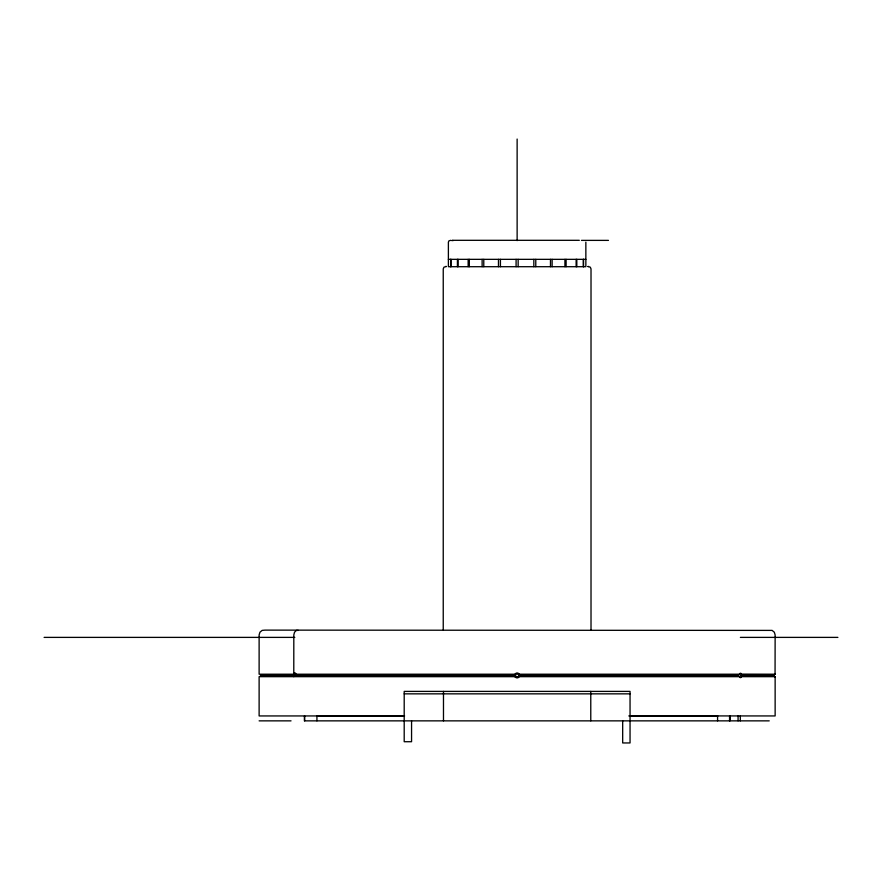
<?xml version="1.0" encoding="UTF-8"?>
<svg xmlns="http://www.w3.org/2000/svg" width="882" height="882" viewBox="0 0 882 882"><rect width="100%" height="100%" fill="white"/><g stroke="black" fill="none" stroke-linecap="round" stroke-linejoin="round"><path stroke-width="1.32" d="M518.473 675.436L738.245 675.436L739.513 676.748A2.238 1.202 -90 0 0 741.442 676.748L740.637 675.436L773.812 675.436L775.058 674.212L775.135 634.93L774.308 632.207L772.103 630.398L264.986 630.123L262.152 630.398L259.947 632.207L259.121 634.93L259.121 674.212L739.491 674.212A2.238 1.202 -90 0 1 741.442 674.124L775.058 674.212L775.135 673.528M773.757 675.436C777.34 679.063 772.323 675.612 775.013 674.212M739.491 674.212L738.245 675.436M293.783 674.212L294.136 673.451A2.492 1.334 -90 0 1 295.702 673.451L296.054 674.212M741.464 674.212L740.637 675.436M450.757 240.312L448.927 240.852L448.387 242.153L448.387 266.706L585.857 266.706L585.857 242.153M446.248 266.463L443.955 267.18L443.238 268.911L443.238 629.814M587.93 266.54L590.301 267.18L591.017 268.911L591.017 629.814M316.925 720.859L316.925 715.886L328.953 715.897M679.063 715.897L717.573 715.886L717.573 720.859M350.793 715.919L355.292 715.897M631.148 715.886L630.046 715.886L775.135 715.941L775.135 677.343M397.947 715.941L404.595 715.93M452.334 240.312L579.32 240.312M581.458 240.378L608.459 240.378M451.672 240.565L453.227 240.565M448.387 259.341L585.857 259.341M587.996 266.463L588.559 266.463M298.359 630.398L296.429 630.398L294.533 632.207L293.816 634.93L293.783 676.67M44.1 637.388L294.797 637.388M740.384 637.388L837.9 637.388M260.344 675.436L515.783 675.436M739.491 676.67L259.121 676.67L259.121 715.941L404.199 715.941L316.925 715.886L327.046 715.919M741.464 676.67L775.058 676.67M404.199 693.847L630.046 693.847M628.789 715.93L717.573 715.941L714.266 715.919M259.121 720.859L291.038 720.859M769.225 720.859L304.389 720.859L304.411 715.941M445.686 266.463L446.325 266.54M740.318 715.941L740.318 720.859M738.08 715.941L738.08 720.859M729.866 715.941L729.866 720.859M622.681 720.859L622.681 742.953L630.046 742.953L630.046 691.4L404.199 691.4L404.199 741.718L411.563 741.718L411.563 720.859M590.775 691.4L590.775 720.859M583.553 259.341L583.553 266.706M583.322 259.341L583.322 266.706M576.817 259.341L576.817 266.706M576.133 259.341L576.133 266.706M566.112 259.341L566.112 266.706M564.921 259.341L564.921 266.706M552.132 259.341L552.132 266.706M550.478 259.341L550.478 266.706M535.782 259.341L535.782 266.706M533.831 259.341L533.831 266.706M518.153 259.341L518.153 266.706M517.128 139.047L517.128 240.621M516.091 259.341L516.091 266.706M500.425 259.341L500.425 266.706M498.473 259.341L498.473 266.706M483.777 259.341L483.777 266.706M482.123 259.341L482.123 266.706M469.334 259.341L469.334 266.706M468.144 259.341L468.144 266.706M458.111 259.341L458.111 266.706M457.427 259.341L457.427 266.706M450.934 259.341L450.934 266.706M450.702 259.341L450.702 266.706M443.481 691.4L443.481 720.859M304.665 715.941L304.665 720.859M729.612 720.859L729.612 715.941L729.601 720.859M515.386 677.178A2.459 2.459 0 0 0 519.498 676.075A2.459 2.459 0 0 0 516.488 673.065A2.459 2.459 0 0 0 515.386 677.178"/></g></svg>
